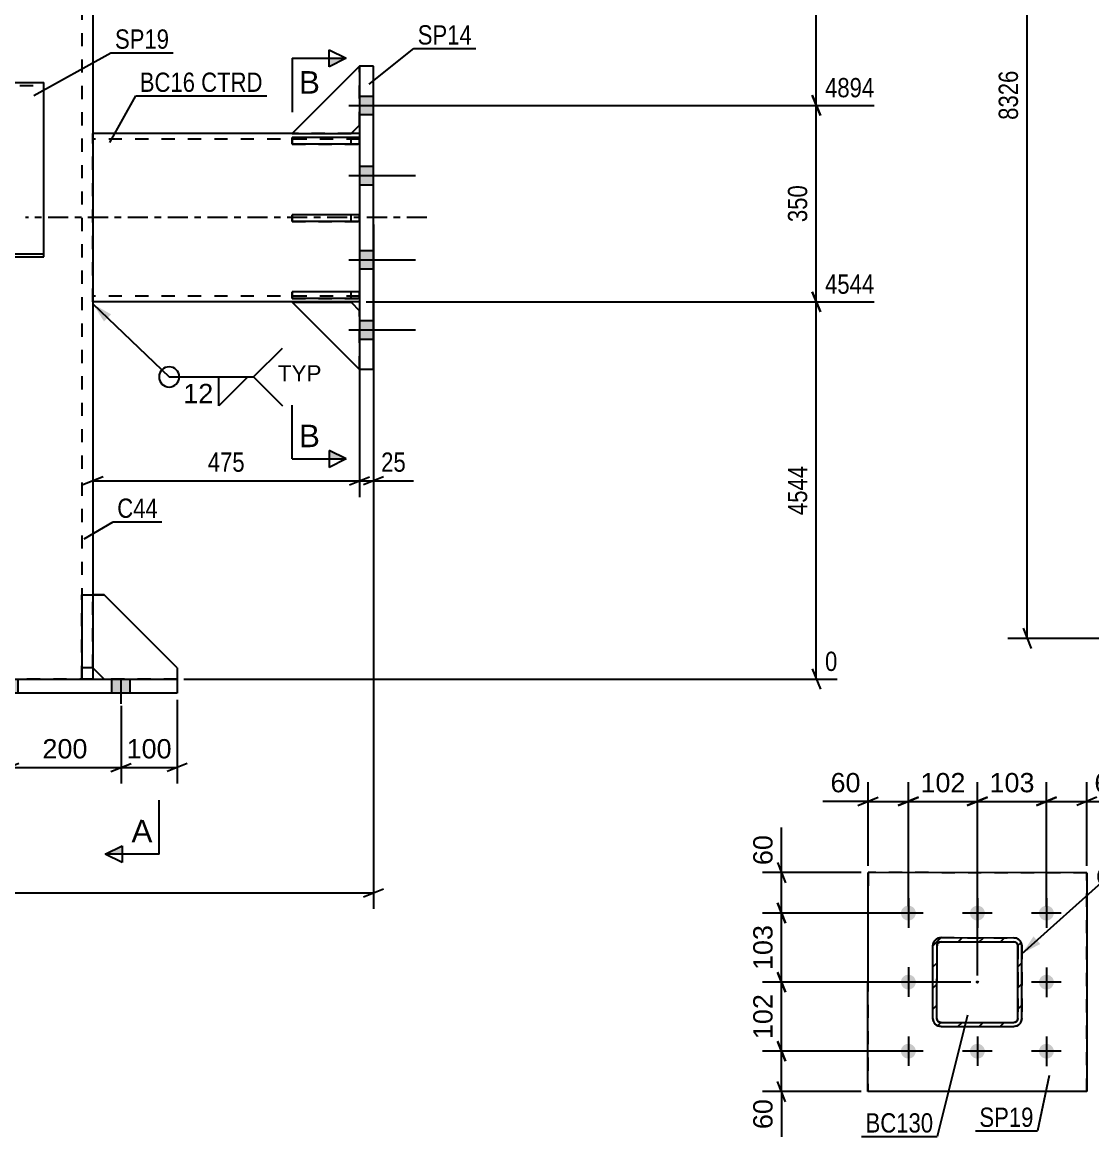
# Model space of a CAD drawing. Header units: millimetres. Extents: x -158 to 436, y -213 to 207.
# Drawn here: x 10.3 to 169.2, y -67.9 to 97.5 of the extents above; entities that cross this region are included whole.
import ezdxf

# ---------------------------------------------------------------- set-up
doc = ezdxf.new("R2010")
doc.units = ezdxf.units.MM
doc.linetypes.add('DXK_LINE_DOT2', pattern=[3.9198, 1.9599, -1.9599])
doc.linetypes.add('DXK_LINE_DOT3', pattern=[5.9187, 2.979, -0.9799, 0.9799, -0.9799])
doc.styles.add('Arial', font='ARIAL.TTF', dxfattribs={"height": 0.2})
doc.styles.add('Arial Narrow', font='ARIALN.TTF', dxfattribs={"height": 0.2})

# ---------------------------------------------------------------- blocks, each defined once
blk = doc.blocks.new('Part-284859241-3001 - 2857')
at = {"color": 2, "linetype": 'Continuous'}
for p, q in [((50.42, 80.99), (20.83, 80.99)), ((60.42, 80.99), (59.17, 80.99)), ((60.42, 55.99), (20.83, 55.99))]:
    blk.add_line(p, q, dxfattribs=at)
at = {"color": 7, "linetype": 'DXK_LINE_DOT2'}
for p, q in [((20.83, 55.99), (20.83, 80.99)), ((60.42, 80.16), (20.83, 80.16)), ((59.17, 80.99), (50.42, 80.99)), ((60.42, 80.99), (60.42, 55.99)), ((60.42, 56.82), (20.83, 56.82))]:
    blk.add_line(p, q, dxfattribs=at)
at = {"color": 7, "linetype": 'DXK_LINE_DOT3'}
blk.add_line((70.42, 68.49), (10.83, 68.49), dxfattribs=at)
blk = doc.blocks.new('Part-284859241-2877 - 2857')
at = {"color": 2, "linetype": 'Continuous'}
for p, q in [((-13.54, 88.56), (-13.54, 62.66)), ((-13.54, 88.56), (13.54, 88.56)), ((13.54, 62.66), (13.54, 88.56)), ((-13.54, 63.11), (13.54, 63.11)), ((-13.54, 62.66), (13.54, 62.66))]:
    blk.add_line(p, q, dxfattribs=at)
at = {"color": 7, "linetype": 'DXK_LINE_DOT2'}
blk.add_line((-13.54, 88.11), (13.54, 88.11), dxfattribs=at)
blk = doc.blocks.new('Part-284859241-7366 - 2857')
at = {"color": 7, "linetype": 'DXK_LINE_DOT2'}
for p, q in [((60.42, 57.47), (50.42, 57.47)), ((50.42, 57.47), (50.42, 56.47)), ((50.42, 56.47), (60.42, 56.47)), ((59.17, 56.47), (59.17, 57.47)), ((60.42, 56.47), (60.42, 57.47))]:
    blk.add_line(p, q, dxfattribs=at)
blk = doc.blocks.new('Part-284859241-7364 - 2857')
at = {"color": 7, "linetype": 'DXK_LINE_DOT2'}
for p, q in [((60.42, 68.93), (50.42, 68.93)), ((50.42, 68.93), (50.42, 67.93)), ((50.42, 67.93), (60.42, 67.93)), ((59.17, 67.93), (59.17, 68.93)), ((60.42, 67.93), (60.42, 68.93))]:
    blk.add_line(p, q, dxfattribs=at)
blk = doc.blocks.new('Part-284859241-2954 - 2857')
at = {"color": 7, "linetype": 'DXK_LINE_DOT2'}
for p, q in [((20.83, 1.67), (20.83, 12.5)), ((20.83, 12.5), (22.5, 12.5)), ((22.5, 12.5), (33.33, 1.67)), ((22.5, 0), (20.83, 1.67)), ((33.33, 1.67), (33.33, 0)), ((33.33, 0), (22.5, 0))]:
    blk.add_line(p, q, dxfattribs=at)
blk = doc.blocks.new('Part-284859241-2971 - 2857')
at = {"color": 2, "linetype": 'Continuous'}
for p, q in [((60.42, 90.99), (60.42, 45.99)), ((62.5, 90.99), (60.42, 90.99)), ((62.5, 45.99), (62.5, 90.99)), ((60.42, 45.99), (62.5, 45.99))]:
    blk.add_line(p, q, dxfattribs=at)
blk = doc.blocks.new('Part-284859241-3009 - 2857')
at = {"color": 2, "linetype": 'Continuous'}
for p, q in [((22.5, 12.5), (20.83, 12.5)), ((33.33, 1.67), (22.5, 12.5)), ((22.5, 0), (20.83, 1.67)), ((33.33, 1.67), (33.33, 0))]:
    blk.add_line(p, q, dxfattribs=at)
at = {"color": 7, "linetype": 'DXK_LINE_DOT2'}
for p, q in [((20.83, 1.67), (20.83, 12.5)), ((33.33, 0), (22.5, 0))]:
    blk.add_line(p, q, dxfattribs=at)
blk = doc.blocks.new('Part-284859241-3010 - 2857')
at = {"color": 7, "linetype": 'DXK_LINE_DOT2'}
for p, q in [((19.17, 0), (19.17, 12.5)), ((19.17, 12.5), (20.83, 12.5)), ((20.83, 12.5), (20.83, 0)), ((20.83, 1.67), (19.17, 1.67)), ((20.83, 0), (19.17, 0))]:
    blk.add_line(p, q, dxfattribs=at)
blk = doc.blocks.new('Bolt-284859241-3023 - 2857')
at = {"linetype": 'Continuous'}
for points in [[(-23.62, 0), (-26.38, 0), (-26.38, -2.08), (-23.62, -2.08)], [(-23.62, 0), (-26.38, 0), (-26.38, -2.08), (-23.62, -2.08)], [(-23.62, 0), (-26.38, 0), (-26.38, -2.08), (-23.62, -2.08)], [(-23.62, 0), (-26.38, 0), (-26.38, -2.08), (-23.62, -2.08)], [(-6.96, 0), (-9.71, 0), (-9.71, -2.08), (-6.96, -2.08)], [(-6.96, 0), (-9.71, 0), (-9.71, -2.08), (-6.96, -2.08)], [(9.71, 0), (6.96, 0), (6.96, -2.08), (9.71, -2.08)], [(9.71, 0), (6.96, 0), (6.96, -2.08), (9.71, -2.08)], [(26.38, 0), (23.62, 0), (23.62, -2.08), (26.38, -2.08)], [(26.38, 0), (23.62, 0), (23.62, -2.08), (26.38, -2.08)], [(26.38, 0), (23.62, 0), (23.62, -2.08), (26.38, -2.08)], [(26.38, 0), (23.62, 0), (23.62, -2.08), (26.38, -2.08)]]:
    blk.add_hatch(color=1, dxfattribs=at).paths.add_polyline_path(points)
at = {"color": 1, "linetype": 'Continuous'}
for p, q in [((-26.38, -2.08), (-26.38, 0)), ((-26.38, -2.08), (-26.38, 0)), ((-26.38, -2.08), (-26.38, 0)), ((-26.38, -2.08), (-26.38, 0)), ((-25, -3.67), (-25, 0)), ((-25, -3.67), (-25, 0)), ((-25, -3.67), (-25, 0)), ((-25, -3.67), (-25, 0)), ((-23.62, -2.08), (-23.62, 0)), ((-23.62, -2.08), (-23.62, 0)), ((-23.62, -2.08), (-23.62, 0)), ((-23.62, -2.08), (-23.62, 0)), ((-9.71, -2.08), (-9.71, 0)), ((-9.71, -2.08), (-9.71, 0)), ((-8.33, -3.67), (-8.33, 0)), ((-8.33, -3.67), (-8.33, 0)), ((-6.96, -2.08), (-6.96, 0)), ((-6.96, -2.08), (-6.96, 0)), ((6.96, -2.08), (6.96, 0)), ((6.96, -2.08), (6.96, 0)), ((8.33, -3.67), (8.33, 0)), ((8.33, -3.67), (8.33, 0)), ((9.71, -2.08), (9.71, 0)), ((9.71, -2.08), (9.71, 0)), ((23.62, -2.08), (23.62, 0)), ((23.62, -2.08), (23.62, 0)), ((23.62, -2.08), (23.62, 0)), ((23.62, -2.08), (23.62, 0)), ((25, -3.67), (25, 0)), ((25, -3.67), (25, 0)), ((25, -3.67), (25, 0)), ((25, -3.67), (25, 0)), ((26.38, -2.08), (26.38, 0)), ((26.38, -2.08), (26.38, 0)), ((26.38, -2.08), (26.38, 0)), ((26.38, -2.08), (26.38, 0))]:
    blk.add_line(p, q, dxfattribs=at)
blk = doc.blocks.new('Bolt-284859241-3027 - 2857')
at = {"linetype": 'Continuous'}
for points in [[(60.42, 86.53), (60.42, 83.78), (62.5, 83.78), (62.5, 86.53)], [(60.42, 86.53), (60.42, 83.78), (62.5, 83.78), (62.5, 86.53)], [(60.42, 86.53), (60.42, 83.78), (62.5, 83.78), (62.5, 86.53)], [(60.42, 76.12), (60.42, 73.37), (62.5, 73.37), (62.5, 76.12)], [(60.42, 76.12), (60.42, 73.37), (62.5, 73.37), (62.5, 76.12)], [(60.42, 63.62), (60.42, 60.87), (62.5, 60.87), (62.5, 63.62)], [(60.42, 63.62), (60.42, 60.87), (62.5, 60.87), (62.5, 63.62)], [(60.42, 53.2), (60.42, 50.45), (62.5, 50.45), (62.5, 53.2)], [(60.42, 53.2), (60.42, 50.45), (62.5, 50.45), (62.5, 53.2)], [(60.42, 53.2), (60.42, 50.45), (62.5, 50.45), (62.5, 53.2)]]:
    blk.add_hatch(color=1, dxfattribs=at).paths.add_polyline_path(points)
at = {"color": 1, "linetype": 'Continuous'}
for p, q in [((60.42, 86.53), (62.5, 86.53)), ((60.42, 86.53), (62.5, 86.53)), ((60.42, 86.53), (62.5, 86.53)), ((58.83, 85.16), (68.75, 85.16)), ((58.83, 85.16), (68.75, 85.16)), ((58.83, 85.16), (68.75, 85.16)), ((60.42, 83.78), (62.5, 83.78)), ((60.42, 83.78), (62.5, 83.78)), ((60.42, 83.78), (62.5, 83.78)), ((60.42, 76.12), (62.5, 76.12)), ((60.42, 76.12), (62.5, 76.12)), ((58.83, 74.74), (68.75, 74.74)), ((58.83, 74.74), (68.75, 74.74)), ((60.42, 73.37), (62.5, 73.37)), ((60.42, 73.37), (62.5, 73.37)), ((60.42, 63.62), (62.5, 63.62)), ((60.42, 63.62), (62.5, 63.62)), ((58.83, 62.24), (68.75, 62.24)), ((58.83, 62.24), (68.75, 62.24)), ((60.42, 60.87), (62.5, 60.87)), ((60.42, 60.87), (62.5, 60.87)), ((60.42, 53.2), (62.5, 53.2)), ((60.42, 53.2), (62.5, 53.2)), ((60.42, 53.2), (62.5, 53.2)), ((58.83, 51.82), (68.75, 51.82)), ((58.83, 51.82), (68.75, 51.82)), ((58.83, 51.82), (68.75, 51.82)), ((60.42, 50.45), (62.5, 50.45)), ((60.42, 50.45), (62.5, 50.45)), ((60.42, 50.45), (62.5, 50.45))]:
    blk.add_line(p, q, dxfattribs=at)
blk = doc.blocks.new('Part-284859241-3034 - 2857')
at = {"linetype": 'Continuous'}
blk.add_hatch(color=2, dxfattribs=at).paths.add_polyline_path([(0, 29.17), (-0.8, 30.57), (0.8, 30.57)])
at = {"color": 7, "linetype": 'DXK_LINE_DOT3'}
for p, q in [((0, 107.76), (0, 165.67)), ((0, 29.27), (0, 107.66)), ((0, -10), (0, 29.17))]:
    blk.add_line(p, q, dxfattribs=at)
at = {"color": 2, "linetype": 'Continuous'}
for p, q in [((-20.83, 107.76), (-20.83, 155.67)), ((-20.83, 155.67), (-20.42, 155.67)), ((-19.02, 155.67), (-17.5, 155.67)), ((-17.5, 155.67), (-13.54, 155.67)), ((19.02, 155.67), (13.54, 155.67)), ((20.83, 155.67), (20.42, 155.67)), ((20.83, 155.67), (20.83, 107.76)), ((-20.83, 29.27), (-20.83, 107.66)), ((20.83, 107.66), (20.83, 29.27)), ((0, 29.17), (-0.8, 30.57)), ((-0.8, 30.57), (0.8, 30.57)), ((0.8, 30.57), (0, 29.17)), ((-20.83, 12.5), (-20.83, 29.17)), ((20.83, 29.17), (20.83, 12.5))]:
    blk.add_line(p, q, dxfattribs=at)
at = {"color": 7, "linetype": 'DXK_LINE_DOT2'}
for p, q in [((-20.83, 155.67), (-19.02, 155.67)), ((-20.42, 155.67), (-19.86, 155.67)), ((-19.17, 155.67), (-19.17, 107.76)), ((13.54, 155.67), (-13.54, 155.67)), ((20.42, 155.67), (17.5, 155.67)), ((19.17, 155.67), (19.17, 107.76)), ((-19.17, 107.66), (-19.17, 29.27)), ((19.17, 107.66), (19.17, 29.27)), ((-19.17, 29.17), (-19.17, 0)), ((19.17, 29.17), (19.17, 0)), ((-20.83, 12.5), (-20.83, 0)), ((20.83, 12.5), (20.83, 0)), ((20.83, 0), (-20.83, 0))]:
    blk.add_line(p, q, dxfattribs=at)
at = {"color": 2, "linetype": 'Continuous'}
blk.add_circle((0, 30.07), 1, dxfattribs=at)
blk = doc.blocks.new('Part-284859241-3039 - 2857')
at = {"color": 2, "linetype": 'Continuous'}
for p, q in [((-33.33, -2.08), (-33.33, 0)), ((-33.33, 0), (33.33, 0)), ((33.33, 0), (33.33, -2.08)), ((33.33, -2.08), (-33.33, -2.08))]:
    blk.add_line(p, q, dxfattribs=at)
blk = doc.blocks.new('Part-284859241-3042 - 2857')
at = {"color": 2, "linetype": 'Continuous'}
for p, q in [((19.17, 12.5), (19.17, 0)), ((19.17, 12.5), (20.83, 12.5)), ((20.83, 12.5), (20.83, 0)), ((20.83, 1.67), (19.17, 1.67)), ((19.17, 0), (20.83, 0))]:
    blk.add_line(p, q, dxfattribs=at)
blk = doc.blocks.new('Part-284859241-7365 - 2857')
at = {"color": 7, "linetype": 'DXK_LINE_DOT2'}
for p, q in [((60.42, 80.39), (50.42, 80.39)), ((50.42, 80.39), (50.42, 79.39)), ((59.17, 79.39), (59.17, 80.39)), ((60.42, 79.39), (60.42, 80.39)), ((50.42, 79.39), (60.42, 79.39))]:
    blk.add_line(p, q, dxfattribs=at)
blk = doc.blocks.new('Part-284859241-7360 - 2857')
at = {"color": 2, "linetype": 'Continuous'}
for p, q in [((50.42, 55.93), (59.17, 55.93)), ((50.42, 55.93), (60.42, 45.93)), ((59.17, 55.93), (60.42, 54.68)), ((60.42, 45.93), (60.42, 45.99))]:
    blk.add_line(p, q, dxfattribs=at)
at = {"color": 7, "linetype": 'DXK_LINE_DOT2'}
blk.add_line((60.42, 45.99), (60.42, 54.68), dxfattribs=at)
blk = doc.blocks.new('Part-284859241-7361 - 2857')
at = {"color": 7, "linetype": 'DXK_LINE_DOT2'}
for p, q in [((50.42, 55.93), (59.17, 55.93)), ((60.42, 45.93), (50.42, 55.93)), ((59.17, 55.93), (60.42, 54.68)), ((60.42, 54.68), (60.42, 45.93))]:
    blk.add_line(p, q, dxfattribs=at)
blk = doc.blocks.new('Part-284859241-7362 - 2857')
at = {"color": 2, "linetype": 'Continuous'}
for p, q in [((60.42, 90.99), (50.42, 80.99)), ((59.17, 80.99), (60.42, 82.24)), ((50.42, 80.99), (59.17, 80.99))]:
    blk.add_line(p, q, dxfattribs=at)
at = {"color": 7, "linetype": 'DXK_LINE_DOT2'}
blk.add_line((60.42, 82.24), (60.42, 90.99), dxfattribs=at)
blk = doc.blocks.new('Part-284859241-7363 - 2857')
at = {"color": 7, "linetype": 'DXK_LINE_DOT2'}
for p, q in [((60.42, 90.99), (50.42, 80.99)), ((60.42, 82.24), (60.42, 90.99)), ((59.17, 80.99), (60.42, 82.24)), ((50.42, 80.99), (59.17, 80.99))]:
    blk.add_line(p, q, dxfattribs=at)
blk = doc.blocks.new('Part-284859241-7367 - 2857')
at = {"color": 2, "linetype": 'Continuous'}
for p, q in [((60.42, 68.93), (50.42, 68.93)), ((50.42, 67.93), (50.42, 68.93)), ((60.42, 67.93), (50.42, 67.93)), ((60.42, 68.93), (60.42, 67.93))]:
    blk.add_line(p, q, dxfattribs=at)
at = {"color": 7, "linetype": 'DXK_LINE_DOT2'}
blk.add_line((59.17, 67.93), (59.17, 68.93), dxfattribs=at)
blk = doc.blocks.new('Part-284859241-7368 - 2857')
at = {"color": 2, "linetype": 'Continuous'}
for p, q in [((60.42, 80.39), (50.42, 80.39)), ((50.42, 79.39), (50.42, 80.39)), ((60.42, 80.39), (60.42, 79.39)), ((60.42, 79.39), (50.42, 79.39))]:
    blk.add_line(p, q, dxfattribs=at)
at = {"color": 7, "linetype": 'DXK_LINE_DOT2'}
blk.add_line((59.17, 79.39), (59.17, 80.39), dxfattribs=at)
blk = doc.blocks.new('Part-284859241-7369 - 2857')
at = {"color": 2, "linetype": 'Continuous'}
for p, q in [((60.42, 57.47), (50.42, 57.47)), ((50.42, 56.47), (50.42, 57.47)), ((60.42, 56.47), (50.42, 56.47)), ((60.42, 57.47), (60.42, 56.47))]:
    blk.add_line(p, q, dxfattribs=at)
at = {"color": 7, "linetype": 'DXK_LINE_DOT2'}
blk.add_line((59.17, 56.47), (59.17, 57.47), dxfattribs=at)
blk = doc.blocks.new('Part-284859241-6976 - 6963')
at = {"linetype": 'Continuous'}
h = blk.add_hatch(dxfattribs=at)
h.set_pattern_fill('', scale=0.7, style=0, pattern_type=0)
h.set_pattern_definition([(45, (146.7766, -38.394), (-1.57154, 1.57154), [])])
h.paths.add_polyline_path([(157.58, -38.4), (146.78, -38.39), (146.32, -38.49), (145.93, -38.75), (145.67, -39.13), (145.58, -39.59), (145.57, -50.39), (145.67, -50.85), (145.93, -51.24), (146.32, -51.5), (146.77, -51.59), (157.57, -51.6), (158.03, -51.5), (158.42, -51.24), (158.68, -50.86), (158.77, -50.4), (158.78, -39.6), (158.69, -39.14), (158.43, -38.75), (158.04, -38.49)])
h.paths.add_polyline_path([(158.13, -39.37), (158.18, -39.6), (158.17, -50.4), (158.13, -50.63), (158, -50.82), (157.8, -50.95), (157.57, -51), (146.77, -50.99), (146.54, -50.95), (146.35, -50.82), (146.22, -50.62), (146.17, -50.39), (146.18, -39.59), (146.22, -39.36), (146.35, -39.17), (146.55, -39.04), (146.78, -38.99), (157.58, -39), (157.81, -39.04), (158, -39.17)])
blk.add_hatch(color=246, dxfattribs=at).paths.add_polyline_path([(152.18, -45.09, -1), (152.18, -44.89, -1)])
at = {"color": 7, "linetype": 'DXK_LINE_DOT2'}
for p, q in [((145.57, -50.39), (145.58, -39.59)), ((145.58, -39.59), (145.67, -39.13)), ((146.17, -50.39), (146.18, -39.59)), ((146.22, -39.36), (146.18, -39.59)), ((146.35, -39.17), (146.22, -39.36)), ((146.32, -38.49), (146.78, -38.39)), ((146.55, -39.04), (146.35, -39.17)), ((146.78, -38.99), (146.55, -39.04)), ((146.78, -38.39), (157.58, -38.4)), ((146.78, -38.99), (157.58, -39)), ((157.58, -38.4), (158.04, -38.49)), ((157.81, -39.04), (157.58, -39)), ((158, -39.17), (157.81, -39.04)), ((158.13, -39.37), (158, -39.17)), ((158.04, -38.49), (158.04, -38.49)), ((158.18, -39.6), (158.13, -39.37)), ((158.18, -39.6), (158.17, -50.4)), ((158.69, -39.14), (158.69, -39.14)), ((158.69, -39.14), (158.78, -39.6)), ((158.78, -39.6), (158.77, -50.4)), ((145.67, -50.85), (145.57, -50.39)), ((146.17, -50.39), (146.22, -50.62)), ((146.22, -50.62), (146.35, -50.82)), ((146.35, -50.82), (146.55, -50.95)), ((146.55, -50.95), (146.77, -50.99)), ((146.77, -50.99), (157.57, -51)), ((157.57, -51), (157.8, -50.95)), ((157.8, -50.95), (158, -50.82)), ((158, -50.82), (158.13, -50.63)), ((158.13, -50.63), (158.17, -50.4)), ((158.77, -50.4), (158.68, -50.86)), ((146.77, -51.59), (146.32, -51.5)), ((146.77, -51.59), (157.57, -51.6)), ((158.03, -51.5), (157.57, -51.6))]:
    blk.add_line(p, q, dxfattribs=at)
at = {"color": 2, "linetype": 'Continuous'}
for p, q in [((145.57, -50.39), (145.58, -39.59)), ((145.67, -39.13), (145.58, -39.59)), ((145.58, -39.59), (145.58, -39.59)), ((146.17, -50.39), (146.18, -39.59)), ((146.18, -39.59), (146.22, -39.36)), ((146.18, -39.59), (146.18, -39.59)), ((146.22, -39.36), (146.35, -39.17)), ((146.78, -38.39), (146.32, -38.49)), ((146.35, -39.17), (146.55, -39.04)), ((146.55, -39.04), (146.78, -38.99)), ((146.78, -38.39), (146.78, -38.39)), ((146.78, -38.39), (157.58, -38.4)), ((146.78, -38.99), (146.78, -38.99)), ((146.78, -38.99), (157.58, -39)), ((157.58, -38.4), (157.58, -38.4)), ((158.04, -38.49), (157.58, -38.4)), ((157.58, -39), (157.58, -39)), ((157.58, -39), (157.81, -39.04)), ((157.81, -39.04), (158, -39.17)), ((158, -39.17), (158.13, -39.37)), ((158.13, -39.37), (158.18, -39.6)), ((158.17, -50.4), (158.18, -39.6)), ((158.18, -39.6), (158.18, -39.6)), ((158.78, -39.6), (158.69, -39.14)), ((158.77, -50.4), (158.78, -39.6)), ((158.78, -39.6), (158.78, -39.6)), ((145.57, -50.39), (145.57, -50.39)), ((145.57, -50.39), (145.67, -50.85)), ((146.17, -50.39), (146.17, -50.39)), ((146.22, -50.62), (146.17, -50.39)), ((146.35, -50.82), (146.22, -50.62)), ((146.54, -50.95), (146.35, -50.82)), ((146.77, -50.99), (146.54, -50.95)), ((146.77, -50.99), (146.77, -50.99)), ((146.77, -50.99), (157.57, -51)), ((157.8, -50.95), (157.57, -51)), ((157.57, -51), (157.57, -51)), ((158, -50.82), (157.8, -50.95)), ((158.13, -50.63), (158, -50.82)), ((158.17, -50.4), (158.13, -50.63)), ((158.17, -50.4), (158.17, -50.4)), ((158.68, -50.86), (158.77, -50.4)), ((158.77, -50.4), (158.77, -50.4)), ((146.32, -51.5), (146.77, -51.59)), ((146.77, -51.59), (146.77, -51.59)), ((146.77, -51.59), (157.57, -51.6)), ((157.57, -51.6), (158.03, -51.5)), ((157.57, -51.6), (157.57, -51.6))]:
    blk.add_line(p, q, dxfattribs=at)
at = {"color": 7, "linetype": 'DXK_LINE_DOT3'}
blk.add_line((152.18, -44.99), (152.18, -44.99), dxfattribs=at)
at = {"color": 246, "linetype": 'DXK_LINE_DOT2'}
blk.add_line((152.18, -44.99), (152.18, -44.99), dxfattribs=at)
at = {"color": 246, "linetype": 'Continuous'}
blk.add_circle((152.18, -44.99), 0.1, dxfattribs=at)
at = {"color": 7, "linetype": 'DXK_LINE_DOT2'}
for centre, start, end in [((146.78, -39.59), 112.4901, 157.4901), ((157.58, -39.6), 22.4901, 67.4901), ((146.77, -50.39), 202.4901, 247.4901), ((157.57, -50.4), 292.4901, 337.4901)]:
    blk.add_arc(centre, 1.2, start, end, dxfattribs=at)
at = {"color": 2, "linetype": 'Continuous'}
for centre, start, end in [((146.78, -39.59), 112.4901, 157.4901), ((157.58, -39.6), 22.4901, 67.4901), ((146.77, -50.39), 202.4901, 247.4901), ((157.57, -50.4), 292.4901, 337.4901)]:
    blk.add_arc(centre, 1.2, start, end, dxfattribs=at)
blk = doc.blocks.new('Part-284859241-6977 - 6963')
at = {"color": 2, "linetype": 'Continuous'}
for p, q in [((135.92, -61.24), (135.93, -28.74)), ((168.43, -28.75), (135.93, -28.74)), ((135.93, -28.74), (135.93, -28.74)), ((168.43, -28.75), (168.42, -61.25)), ((168.43, -28.75), (168.43, -28.75)), ((168.42, -61.25), (135.92, -61.24)), ((135.92, -61.24), (135.92, -61.24)), ((168.42, -61.25), (168.42, -61.25))]:
    blk.add_line(p, q, dxfattribs=at)
at = {"color": 7, "linetype": 'DXK_LINE_DOT2'}
for p, q in [((135.93, -28.74), (135.92, -61.24)), ((168.43, -28.75), (135.93, -28.74)), ((168.42, -61.25), (168.43, -28.75)), ((168.42, -61.25), (135.92, -61.24))]:
    blk.add_line(p, q, dxfattribs=at)
blk = doc.blocks.new('Bolt-284859241-7010 - 6963')
at = {"linetype": 'Continuous'}
for points in [[(142.91, -34.25), (142.99, -34.47), (143.03, -34.69), (143.01, -34.92), (142.95, -35.14), (142.85, -35.35), (142.7, -35.53), (142.52, -35.67), (142.31, -35.77), (142.09, -35.83), (141.86, -35.84), (141.64, -35.8), (141.42, -35.72), (141.23, -35.59), (141.07, -35.43), (140.94, -35.24), (140.86, -35.02), (140.83, -34.79), (140.84, -34.56), (140.9, -34.34), (141.01, -34.14), (141.16, -33.96), (141.34, -33.82), (141.54, -33.71), (141.76, -33.66), (141.99, -33.64), (142.22, -33.68), (142.43, -33.77), (142.63, -33.89), (142.79, -34.06)], [(153.16, -34.25), (153.24, -34.47), (153.28, -34.69), (153.26, -34.92), (153.2, -35.15), (153.1, -35.35), (152.95, -35.53), (152.77, -35.67), (152.56, -35.77), (152.34, -35.83), (152.11, -35.84), (151.89, -35.81), (151.67, -35.72), (151.48, -35.59), (151.32, -35.43), (151.19, -35.24), (151.11, -35.02), (151.08, -34.79), (151.09, -34.57), (151.15, -34.34), (151.26, -34.14), (151.41, -33.96), (151.59, -33.82), (151.79, -33.72), (152.01, -33.66), (152.24, -33.65), (152.47, -33.68), (152.68, -33.77), (152.88, -33.89), (153.04, -34.06)], [(163.41, -34.25), (163.49, -34.47), (163.53, -34.7), (163.51, -34.93), (163.45, -35.15), (163.35, -35.35), (163.2, -35.53), (163.02, -35.67), (162.81, -35.78), (162.59, -35.83), (162.36, -35.84), (162.14, -35.81), (161.92, -35.72), (161.73, -35.6), (161.57, -35.43), (161.44, -35.24), (161.36, -35.02), (161.33, -34.8), (161.34, -34.57), (161.4, -34.35), (161.51, -34.14), (161.66, -33.96), (161.84, -33.82), (162.04, -33.72), (162.26, -33.66), (162.49, -33.65), (162.72, -33.69), (162.93, -33.77), (163.13, -33.9), (163.29, -34.06)], [(142.91, -44.5), (142.99, -44.72), (143.02, -44.94), (143.01, -45.17), (142.95, -45.39), (142.84, -45.6), (142.7, -45.78), (142.52, -45.92), (142.31, -46.02), (142.09, -46.08), (141.86, -46.09), (141.63, -46.05), (141.42, -45.97), (141.23, -45.84), (141.07, -45.68), (140.94, -45.49), (140.86, -45.27), (140.83, -45.04), (140.84, -44.81), (140.9, -44.59), (141.01, -44.39), (141.15, -44.21), (141.33, -44.07), (141.54, -43.96), (141.76, -43.91), (141.99, -43.89), (142.22, -43.93), (142.43, -44.02), (142.62, -44.14), (142.79, -44.31)], [(163.41, -44.5), (163.49, -44.72), (163.52, -44.95), (163.51, -45.18), (163.45, -45.4), (163.34, -45.6), (163.2, -45.78), (163.02, -45.92), (162.81, -46.03), (162.59, -46.08), (162.36, -46.09), (162.13, -46.06), (161.92, -45.97), (161.73, -45.85), (161.57, -45.68), (161.44, -45.49), (161.36, -45.27), (161.33, -45.05), (161.34, -44.82), (161.4, -44.6), (161.51, -44.39), (161.65, -44.21), (161.83, -44.07), (162.04, -43.97), (162.26, -43.91), (162.49, -43.9), (162.72, -43.94), (162.93, -44.02), (163.12, -44.15), (163.29, -44.31)], [(142.91, -54.75), (142.99, -54.97), (143.02, -55.19), (143.01, -55.42), (142.95, -55.64), (142.84, -55.85), (142.7, -56.03), (142.52, -56.17), (142.31, -56.27), (142.09, -56.33), (141.86, -56.34), (141.63, -56.3), (141.42, -56.22), (141.23, -56.09), (141.06, -55.93), (140.94, -55.74), (140.86, -55.52), (140.83, -55.29), (140.84, -55.06), (140.9, -54.84), (141.01, -54.64), (141.15, -54.46), (141.33, -54.32), (141.54, -54.21), (141.76, -54.16), (141.99, -54.14), (142.22, -54.18), (142.43, -54.27), (142.62, -54.39), (142.78, -54.56)], [(153.16, -54.75), (153.24, -54.97), (153.27, -55.19), (153.26, -55.42), (153.2, -55.65), (153.09, -55.85), (152.95, -56.03), (152.77, -56.17), (152.56, -56.27), (152.34, -56.33), (152.11, -56.34), (151.88, -56.31), (151.67, -56.22), (151.48, -56.09), (151.31, -55.93), (151.19, -55.74), (151.11, -55.52), (151.08, -55.29), (151.09, -55.07), (151.15, -54.84), (151.26, -54.64), (151.4, -54.46), (151.58, -54.32), (151.79, -54.22), (152.01, -54.16), (152.24, -54.15), (152.47, -54.18), (152.68, -54.27), (152.87, -54.39), (153.03, -54.56)], [(163.41, -54.75), (163.49, -54.97), (163.52, -55.2), (163.51, -55.43), (163.45, -55.65), (163.34, -55.85), (163.2, -56.03), (163.02, -56.17), (162.81, -56.28), (162.59, -56.33), (162.36, -56.34), (162.13, -56.31), (161.92, -56.22), (161.73, -56.1), (161.56, -55.93), (161.44, -55.74), (161.36, -55.52), (161.33, -55.3), (161.34, -55.07), (161.4, -54.85), (161.51, -54.64), (161.65, -54.46), (161.83, -54.32), (162.04, -54.22), (162.26, -54.16), (162.49, -54.15), (162.72, -54.19), (162.93, -54.27), (163.12, -54.4), (163.28, -54.56)]]:
    blk.add_hatch(color=1, dxfattribs=at).paths.add_polyline_path(points)
at = {"color": 1, "linetype": 'Continuous'}
for p, q in [((141.93, -32.54), (141.93, -36.94)), ((152.18, -32.54), (152.18, -36.94)), ((162.43, -32.55), (162.43, -36.95)), ((144.13, -34.74), (139.73, -34.74)), ((154.38, -34.75), (149.98, -34.74)), ((164.63, -34.75), (160.23, -34.75)), ((141.93, -42.79), (141.93, -47.19)), ((162.43, -42.8), (162.43, -47.2)), ((144.13, -44.99), (139.73, -44.99)), ((164.63, -45), (160.23, -45)), ((141.92, -53.04), (141.92, -57.44)), ((152.17, -53.04), (152.17, -57.44)), ((162.42, -53.05), (162.42, -57.45)), ((144.12, -55.24), (139.72, -55.24)), ((154.37, -55.25), (149.97, -55.24)), ((164.62, -55.25), (160.22, -55.25))]:
    blk.add_line(p, q, dxfattribs=at)
blk = doc.blocks.new('StraightDimension-284859241-3139 - 2857')
at = {"color": 7, "linetype": 'Continuous'}
for p, q in [((8.33, -3.97), (8.33, -15.53)), ((25, -3.97), (25, -15.53)), ((9.83, -12.53), (6.83, -13.73)), ((8.33, -13.13), (25, -13.13)), ((23.5, -13.73), (26.5, -12.53))]:
    blk.add_line(p, q, dxfattribs=at)
at = {"color": 0}
blk.add_wipeout([(20.6, -12.38), (20.6, -8.18), (12.73, -8.18), (12.73, -12.38)], dxfattribs=at)
at = {"color": 3, "style": 'Arial'}
blk.add_text('200', height=2.865, dxfattribs=at).set_placement((13.33, -11.78))
blk = doc.blocks.new('StraightDimension-284859241-3129 - 2857')
at = {"color": 7, "linetype": 'Continuous'}
for p, q in [((33.33, -3.08), (33.33, -15.53)), ((25, -3.97), (25, -15.53)), ((23.5, -13.73), (26.5, -12.53)), ((25, -13.13), (33.33, -13.13)), ((34.83, -12.53), (31.83, -13.73))]:
    blk.add_line(p, q, dxfattribs=at)
at = {"color": 0}
blk.add_wipeout([(33.1, -12.38), (33.1, -8.18), (25.23, -8.18), (25.23, -12.38)], dxfattribs=at)
at = {"color": 3, "style": 'Arial'}
blk.add_text('100', height=2.865, dxfattribs=at).set_placement((25.83, -11.78))
blk = doc.blocks.new('StraightDimension-284859241-5907 - 2857')
at = {"color": 7, "linetype": 'Continuous'}
for p, q in [((128.85, 54.49), (127.65, 57.49)), ((61.42, 55.99), (136.86, 55.99)), ((128.25, 0), (128.25, 55.99)), ((127.65, 1.5), (128.85, -1.5)), ((34.33, 0), (131.37, 0))]:
    blk.add_line(p, q, dxfattribs=at)
at = {"color": 0, "linetype": 'Continuous'}
for points in [[(137.46, 56.59), (137.46, 60.79), (128.95, 60.79), (128.95, 56.59)], [(131.97, 0.6), (131.97, 4.8), (128.95, 4.8), (128.95, 0.6)]]:
    blk.add_wipeout(points, dxfattribs=at)
at = {"color": 0}
blk.add_wipeout([(127.5, 32.25), (123.3, 32.25), (123.3, 23.74), (127.5, 23.74)], dxfattribs=at)
at = {"color": 3, "linetype": 'Continuous', "style": 'Arial Narrow'}
for s, height, p in [('4544', 2.863, (129.55, 57.19)), ('0', 2.86, (129.55, 1.2))]:
    blk.add_text(s, height=height, dxfattribs=at).set_placement(p)
at = {"color": 3, "style": 'Arial Narrow'}
blk.add_text('4544', height=2.863, rotation=90.0002, dxfattribs=at).set_placement((126.9, 24.34))
blk = doc.blocks.new('StraightDimension-284859241-3185 - 2857')
at = {"color": 7, "linetype": 'Continuous'}
for p, q in [((-62.5, 44.99), (-62.5, -34.13)), ((62.5, 44.99), (62.5, -34.13)), ((-61, -31.13), (-64, -32.33)), ((61, -32.33), (64, -31.13)), ((-62.5, -31.73), (62.5, -31.73))]:
    blk.add_line(p, q, dxfattribs=at)
at = {"color": 0}
blk.add_wipeout([(5.05, -30.98), (5.05, -26.78), (-5.05, -26.78), (-5.05, -30.98)], dxfattribs=at)
at = {"color": 3, "style": 'Arial'}
blk.add_text('1500', height=2.865, dxfattribs=at).set_placement((-4.45, -30.38))
blk = doc.blocks.new('StraightDimension-284859241-5905 - 2857')
at = {"color": 7, "linetype": 'Continuous'}
for p, q in [((128.85, 122.92), (127.65, 125.92)), ((111.42, 124.42), (136.86, 124.42)), ((128.25, 85.16), (128.25, 124.42)), ((127.65, 86.66), (128.85, 83.66)), ((67.67, 85.16), (136.86, 85.16))]:
    blk.add_line(p, q, dxfattribs=at)
at = {"color": 0, "linetype": 'Continuous'}
blk.add_wipeout([(137.46, 125.02), (137.46, 129.22), (128.95, 129.22), (128.95, 125.02)], dxfattribs=at)
at = {"color": 0}
blk.add_wipeout([(127.5, 109.05), (123.3, 109.05), (123.3, 100.53), (127.5, 100.53)], dxfattribs=at)
at = {"color": 3, "linetype": 'Continuous', "style": 'Arial Narrow'}
blk.add_text('7734', height=2.863, dxfattribs=at).set_placement((129.55, 125.62))
at = {"color": 3, "style": 'Arial Narrow'}
blk.add_text('2840', height=2.863, rotation=90.0002, dxfattribs=at).set_placement((126.9, 101.13))
blk = doc.blocks.new('StraightDimension-284859241-5906 - 2857')
at = {"color": 7, "linetype": 'Continuous'}
for p, q in [((128.85, 83.66), (127.65, 86.66)), ((67.67, 85.16), (136.86, 85.16)), ((128.25, 55.99), (128.25, 85.16)), ((127.65, 57.49), (128.85, 54.49)), ((61.42, 55.99), (136.86, 55.99))]:
    blk.add_line(p, q, dxfattribs=at)
at = {"color": 0, "linetype": 'Continuous'}
blk.add_wipeout([(137.46, 85.76), (137.46, 89.96), (128.95, 89.96), (128.95, 85.76)], dxfattribs=at)
at = {"color": 0}
blk.add_wipeout([(127.5, 73.92), (123.3, 73.92), (123.3, 67.23), (127.5, 67.23)], dxfattribs=at)
at = {"color": 3, "linetype": 'Continuous', "style": 'Arial Narrow'}
blk.add_text('4894', height=2.863, dxfattribs=at).set_placement((129.55, 86.36))
at = {"color": 3, "style": 'Arial Narrow'}
blk.add_text('350', height=2.863, rotation=90.0002, dxfattribs=at).set_placement((126.9, 67.83))
blk = doc.blocks.new('StraightDimension-284859241-9238 - 2857')
at = {"color": 7, "linetype": 'Continuous'}
for p, q in [((60.42, 67.49), (60.42, 27.02)), ((62.5, 67.49), (62.5, 27.02)), ((58.92, 28.82), (61.92, 30.02)), ((64, 30.02), (61, 28.82)), ((60.42, 29.42), (62.5, 29.42))]:
    blk.add_line(p, q, dxfattribs=at)
at = {"color": 0}
blk.add_wipeout([(67.88, 30.17), (67.88, 34.37), (63.03, 34.37), (63.03, 30.17)], dxfattribs=at)
at = {"color": 7, "linetype": 'Continuous'}
blk.add_line((62.5, 29.42), (68.41, 29.42), dxfattribs=at)
blk.add_line((62.5, 29.42), (68.41, 29.42), dxfattribs=at)
at = {"color": 3, "style": 'Arial Narrow'}
blk.add_text('25', height=2.863, dxfattribs=at).set_placement((63.63, 30.77))
blk = doc.blocks.new('StraightDimension-284859241-9239 - 2857')
at = {"color": 7, "linetype": 'Continuous'}
for p, q in [((60.42, 67.49), (60.42, 27.02)), ((20.83, 54.99), (20.83, 27.02)), ((22.33, 30.02), (19.33, 28.82)), ((58.92, 28.82), (61.92, 30.02)), ((20.83, 29.42), (60.42, 29.42))]:
    blk.add_line(p, q, dxfattribs=at)
at = {"color": 0}
blk.add_wipeout([(43.97, 30.17), (43.97, 34.37), (37.28, 34.37), (37.28, 30.17)], dxfattribs=at)
at = {"color": 3, "style": 'Arial Narrow'}
blk.add_text('475', height=2.863, dxfattribs=at).set_placement((37.88, 30.77))
blk = doc.blocks.new('StraightDimension-284859241-2654 - 2450')
at = {"color": 7, "linetype": 'Continuous'}
for p, q in [((160.15, 165.79), (158.95, 168.79)), ((207.77, 167.29), (156.7, 167.29)), ((159.55, 6.04), (159.55, 167.29)), ((158.95, 7.54), (160.15, 4.54)), ((221.34, 6.04), (156.7, 6.04))]:
    blk.add_line(p, q, dxfattribs=at)
at = {"color": 0}
blk.add_wipeout([(158.8, 90.92), (154.6, 90.92), (154.6, 82.41), (158.8, 82.41)], dxfattribs=at)
at = {"color": 3, "style": 'Arial Narrow'}
blk.add_text('8326', height=2.863, rotation=90.0002, dxfattribs=at).set_placement((158.2, 83.01))
blk = doc.blocks.new('StraightDimension-284859241-7121 - 6963')
at = {"color": 7, "linetype": 'Continuous'}
for p, q in [((122.5, -27.24), (123.7, -30.24)), ((134.93, -28.74), (120.25, -28.74)), ((123.1, -34.74), (123.1, -28.74)), ((123.7, -36.24), (122.5, -33.24)), ((140.93, -34.74), (120.25, -34.74))]:
    blk.add_line(p, q, dxfattribs=at)
at = {"color": 0}
blk.add_wipeout([(122.35, -22.57), (118.15, -22.57), (118.15, -28.22), (122.35, -28.22)], dxfattribs=at)
at = {"color": 7, "linetype": 'Continuous'}
blk.add_line((123.1, -28.74), (123.1, -22.04), dxfattribs=at)
blk.add_line((123.1, -28.74), (123.1, -22.04), dxfattribs=at)
at = {"color": 3, "style": 'Arial'}
blk.add_text('60', height=2.865, rotation=90.0002, dxfattribs=at).set_placement((121.75, -27.62))
blk = doc.blocks.new('StraightDimension-284859241-7122 - 6963')
at = {"color": 7, "linetype": 'Continuous'}
for p, q in [((122.5, -33.24), (123.7, -36.24)), ((140.93, -34.74), (120.25, -34.74)), ((123.1, -44.99), (123.1, -34.74)), ((123.7, -46.49), (122.5, -43.49)), ((151.18, -44.99), (120.25, -44.99))]:
    blk.add_line(p, q, dxfattribs=at)
at = {"color": 0}
blk.add_wipeout([(122.35, -35.93), (118.15, -35.93), (118.15, -43.8), (122.35, -43.8)], dxfattribs=at)
at = {"color": 3, "style": 'Arial'}
blk.add_text('103', height=2.865, rotation=90.0002, dxfattribs=at).set_placement((121.75, -43.2))
blk = doc.blocks.new('StraightDimension-284859241-7123 - 6963')
at = {"color": 7, "linetype": 'Continuous'}
for p, q in [((122.5, -43.49), (123.7, -46.49)), ((151.18, -44.99), (120.25, -44.99)), ((123.1, -55.24), (123.1, -44.99)), ((123.7, -56.74), (122.5, -53.74)), ((140.92, -55.24), (120.25, -55.24))]:
    blk.add_line(p, q, dxfattribs=at)
at = {"color": 0}
blk.add_wipeout([(122.35, -46.18), (118.15, -46.18), (118.15, -54.05), (122.35, -54.05)], dxfattribs=at)
at = {"color": 3, "style": 'Arial'}
blk.add_text('102', height=2.865, rotation=90.0002, dxfattribs=at).set_placement((121.75, -53.45))
blk = doc.blocks.new('StraightDimension-284859241-7124 - 6963')
at = {"color": 7, "linetype": 'Continuous'}
for p, q in [((122.5, -53.74), (123.7, -56.74)), ((140.92, -55.24), (120.25, -55.24)), ((123.1, -61.24), (123.1, -55.24)), ((123.7, -62.74), (122.5, -59.74)), ((134.92, -61.24), (120.25, -61.24))]:
    blk.add_line(p, q, dxfattribs=at)
at = {"color": 0}
blk.add_wipeout([(122.35, -61.77), (118.15, -61.77), (118.15, -67.41), (122.35, -67.41)], dxfattribs=at)
at = {"color": 7, "linetype": 'Continuous'}
blk.add_line((123.1, -61.24), (123.1, -67.94), dxfattribs=at)
blk.add_line((123.1, -61.24), (123.1, -67.94), dxfattribs=at)
at = {"color": 3, "style": 'Arial'}
blk.add_text('60', height=2.865, rotation=90.0002, dxfattribs=at).set_placement((121.75, -66.81))
blk = doc.blocks.new('StraightDimension-284859241-7186 - 6963')
at = {"color": 7, "linetype": 'Continuous'}
for p, q in [((162.43, -33.75), (162.43, -15.31)), ((168.43, -27.75), (168.43, -15.31)), ((160.93, -18.76), (163.93, -17.56)), ((162.43, -18.16), (168.43, -18.16)), ((169.93, -17.56), (166.93, -18.76))]:
    blk.add_line(p, q, dxfattribs=at)
at = {"color": 0}
blk.add_wipeout([(174.6, -17.41), (174.6, -13.21), (168.95, -13.21), (168.95, -17.41)], dxfattribs=at)
at = {"color": 7, "linetype": 'Continuous'}
blk.add_line((168.43, -18.16), (175.13, -18.16), dxfattribs=at)
blk.add_line((168.43, -18.16), (175.13, -18.16), dxfattribs=at)
at = {"color": 3, "style": 'Arial'}
blk.add_text('60', height=2.865, dxfattribs=at).set_placement((169.55, -16.81))
blk = doc.blocks.new('StraightDimension-284859241-7187 - 6963')
at = {"color": 7, "linetype": 'Continuous'}
for p, q in [((152.18, -43.99), (152.18, -15.31)), ((162.43, -33.75), (162.43, -15.31)), ((150.68, -18.76), (153.68, -17.56)), ((152.18, -18.16), (162.43, -18.16)), ((163.93, -17.56), (160.93, -18.76))]:
    blk.add_line(p, q, dxfattribs=at)
at = {"color": 0}
blk.add_wipeout([(161.24, -17.41), (161.24, -13.21), (153.37, -13.21), (153.37, -17.41)], dxfattribs=at)
at = {"color": 3, "style": 'Arial'}
blk.add_text('103', height=2.865, dxfattribs=at).set_placement((153.97, -16.81))
blk = doc.blocks.new('StraightDimension-284859241-7188 - 6963')
at = {"color": 7, "linetype": 'Continuous'}
for p, q in [((141.93, -33.74), (141.93, -15.31)), ((152.18, -43.99), (152.18, -15.31)), ((140.43, -18.76), (143.43, -17.56)), ((141.93, -18.16), (152.18, -18.16)), ((153.68, -17.56), (150.68, -18.76))]:
    blk.add_line(p, q, dxfattribs=at)
at = {"color": 0}
blk.add_wipeout([(150.99, -17.41), (150.99, -13.21), (143.12, -13.21), (143.12, -17.41)], dxfattribs=at)
at = {"color": 3, "style": 'Arial'}
blk.add_text('102', height=2.865, dxfattribs=at).set_placement((143.72, -16.81))
blk = doc.blocks.new('StraightDimension-284859241-7189 - 6963')
at = {"color": 7, "linetype": 'Continuous'}
for p, q in [((135.93, -27.74), (135.93, -15.31)), ((141.93, -33.74), (141.93, -15.31)), ((134.43, -18.76), (137.43, -17.56)), ((135.93, -18.16), (141.93, -18.16)), ((143.43, -17.56), (140.43, -18.76))]:
    blk.add_line(p, q, dxfattribs=at)
at = {"color": 0}
blk.add_wipeout([(135.4, -17.41), (135.4, -13.21), (129.76, -13.21), (129.76, -17.41)], dxfattribs=at)
at = {"color": 7, "linetype": 'Continuous'}
blk.add_line((135.93, -18.16), (129.23, -18.16), dxfattribs=at)
blk.add_line((135.93, -18.16), (129.23, -18.16), dxfattribs=at)
at = {"color": 3, "style": 'Arial'}
blk.add_text('60', height=2.865, dxfattribs=at).set_placement((130.36, -16.81))
blk = doc.blocks.new('Mark-284859241-2873 - 2857')
at = {"color": 0}
blk.add_wipeout([(32.14, 93.57), (32.14, 96.57), (24.1, 96.57), (24.1, 93.57)], dxfattribs=at)
blk.add_wipeout([(32.14, 93.57), (32.14, 96.57), (24.1, 96.57), (24.1, 93.57)], dxfattribs=at)
at = {"color": 30, "linetype": 'Continuous'}
for p, q in [((12.04, 86.61), (23.5, 92.97)), ((23.5, 92.97), (32.74, 92.97))]:
    blk.add_line(p, q, dxfattribs=at)
at = {"color": 3, "style": 'Arial Narrow'}
blk.add_text('SP19', height=2.863, dxfattribs=at).set_placement((24.1, 93.57))
blk = doc.blocks.new('Mark-284859241-2997 - 2857')
at = {"color": 0}
for points in [[(36, 87.16), (36, 90.16), (27.78, 90.16), (27.78, 87.16)], [(46.03, 87.16), (46.03, 90.16), (36.9, 90.16), (36.9, 87.16)]]:
    blk.add_wipeout(points, dxfattribs=at)
for points in [[(36, 87.16), (36, 90.16), (27.78, 90.16), (27.78, 87.16)], [(46.03, 87.16), (46.03, 90.16), (36.9, 90.16), (36.9, 87.16)]]:
    blk.add_wipeout(points, dxfattribs=at)
at = {"color": 30, "linetype": 'Continuous'}
for p, q in [((23.33, 79.63), (27.18, 86.56)), ((27.18, 86.56), (46.63, 86.56))]:
    blk.add_line(p, q, dxfattribs=at)
at = {"color": 3, "style": 'Arial Narrow'}
for s, p in [('BC16', (27.78, 87.16)), ('CTRD', (36.9, 87.16))]:
    blk.add_text(s, height=2.863, dxfattribs=at).set_placement(p)
blk = doc.blocks.new('Mark-284859241-2967 - 2857')
at = {"color": 0}
blk.add_wipeout([(77.1, 94.19), (77.1, 97.19), (69.06, 97.19), (69.06, 94.19)], dxfattribs=at)
blk.add_wipeout([(77.1, 94.19), (77.1, 97.19), (69.06, 97.19), (69.06, 94.19)], dxfattribs=at)
at = {"color": 30, "linetype": 'Continuous'}
for p, q in [((61.86, 88.32), (68.46, 93.59)), ((68.46, 93.59), (77.7, 93.59))]:
    blk.add_line(p, q, dxfattribs=at)
at = {"color": 3, "style": 'Arial Narrow'}
blk.add_text('SP14', height=2.863, dxfattribs=at).set_placement((69.06, 94.19))
blk = doc.blocks.new('Mark-284859241-3030 - 2857')
at = {"color": 0}
blk.add_wipeout([(30.47, 23.93), (30.47, 26.93), (24.44, 26.93), (24.44, 23.93)], dxfattribs=at)
blk.add_wipeout([(30.47, 23.93), (30.47, 26.93), (24.44, 26.93), (24.44, 23.93)], dxfattribs=at)
at = {"color": 30, "linetype": 'Continuous'}
for p, q in [((19.51, 20.83), (23.84, 23.33)), ((23.84, 23.33), (31.07, 23.33))]:
    blk.add_line(p, q, dxfattribs=at)
at = {"color": 3, "style": 'Arial Narrow'}
blk.add_text('C44', height=2.863, dxfattribs=at).set_placement((24.44, 23.93))
blk = doc.blocks.new('SectionMark-284859241-3336 - 2857')
at = {"linetype": 'Continuous'}
for points in [[(55.92, 90.9), (55.92, 92.15), (58.42, 92.15)], [(55.92, 32.67), (55.92, 33.92), (58.42, 32.67)]]:
    blk.add_hatch(color=6, dxfattribs=at).paths.add_polyline_path(points)
at = {"color": 6, "linetype": 'Continuous'}
for p, q in [((55.92, 90.9), (55.92, 93.4)), ((55.92, 93.4), (58.42, 92.15)), ((50.42, 92.15), (50.42, 84.15)), ((50.42, 92.15), (58.42, 92.15)), ((58.42, 92.15), (55.92, 90.9)), ((50.42, 32.67), (50.42, 40.67)), ((58.42, 32.67), (55.92, 33.92)), ((55.92, 33.92), (55.92, 31.42)), ((50.42, 32.67), (58.42, 32.67)), ((58.42, 32.67), (55.92, 31.42))]:
    blk.add_line(p, q, dxfattribs=at)
at = {"color": 0, "linetype": 'Continuous'}
for points in [[(54.53, 86.9), (54.53, 90.4), (51.42, 90.4), (51.42, 86.9)], [(54.53, 34.42), (54.53, 37.92), (51.42, 37.92), (51.42, 34.42)]]:
    blk.add_wipeout(points, dxfattribs=at)
at = {"color": 3, "linetype": 'Continuous', "style": 'Arial'}
for p in [(51.42, 86.9), (51.42, 34.42)]:
    blk.add_text('B', height=3.34, dxfattribs=at).set_placement(p)
blk = doc.blocks.new('SectionMark-284859241-3338 - 2857')
at = {"linetype": 'Continuous'}
for points in [[(25.3, 183.14), (25.3, 181.89), (22.8, 183.14)], [(25.16, -24.74), (25.16, -25.99), (22.66, -25.99)]]:
    blk.add_hatch(color=6, dxfattribs=at).paths.add_polyline_path(points)
at = {"color": 6, "linetype": 'Continuous'}
for p, q in [((22.8, 183.14), (25.3, 184.39)), ((25.3, 181.89), (25.3, 184.39)), ((30.8, 183.14), (22.8, 183.14)), ((22.8, 183.14), (25.3, 181.89)), ((30.8, 183.14), (30.79, 175.14)), ((30.66, -25.99), (30.66, -17.99)), ((22.66, -25.99), (25.16, -24.74)), ((25.16, -24.74), (25.16, -27.24)), ((30.66, -25.99), (22.66, -25.99)), ((25.16, -27.24), (22.66, -25.99))]:
    blk.add_line(p, q, dxfattribs=at)
at = {"color": 0, "linetype": 'Continuous'}
for points in [[(29.8, 177.89), (29.8, 181.39), (26.69, 181.39), (26.68, 177.89)], [(29.66, -24.24), (29.66, -20.74), (26.55, -20.74), (26.55, -24.24)]]:
    blk.add_wipeout(points, dxfattribs=at)
at = {"color": 3, "linetype": 'Continuous', "style": 'Arial'}
for p in [(26.68, 177.89), (26.55, -24.24)]:
    blk.add_text('A', height=3.34, rotation=-0.0115, dxfattribs=at).set_placement(p)
blk = doc.blocks.new('WeldMark-284859241-3361 - 2857')
at = {"linetype": 'Continuous'}
blk.add_hatch(color=30, dxfattribs=at).paths.add_polyline_path([(22.48, 53.06), (20.83, 55.68), (23.52, 54.14)])
at = {"color": 30, "linetype": 'Continuous'}
blk.add_line((20.83, 55.68), (32.14, 44.85), dxfattribs=at)
at = {"color": 3, "linetype": 'Continuous'}
for q in [(48.97, 49.13), (48.97, 40.56)]:
    blk.add_line((44.68, 44.85), q, dxfattribs=at)
blk.add_arc((32.14, 44.85), 1.5, 90, 270, dxfattribs=at)
at = {"color": 0}
blk.add_wipeout([(38.88, 40.75), (38.88, 44.15), (34.04, 44.15), (34.04, 40.75)], dxfattribs=at)
at = {"color": 30, "linetype": 'Continuous'}
blk.add_line((32.14, 44.85), (44.68, 44.85), dxfattribs=at)
at = {"color": 3, "linetype": 'Continuous'}
for p, q in [((39.54, 44.85), (43.83, 44.85)), ((43.83, 44.85), (39.54, 40.56)), ((39.54, 40.56), (39.54, 44.85))]:
    blk.add_line(p, q, dxfattribs=at)
blk.add_arc((32.14, 44.85), 1.5, 270, 90, dxfattribs=at)
at = {"color": 3, "style": 'Arial'}
blk.add_text('12', height=2.865, dxfattribs=at).set_placement((34.24, 40.95))
at = {"color": 0, "linetype": 'Continuous'}
blk.add_wipeout([(54.76, 44.2), (54.76, 46.7), (48.28, 46.7), (48.28, 44.2)], dxfattribs=at)
blk.add_wipeout([(54.76, 44.2), (54.76, 46.7), (48.28, 46.7), (48.28, 44.2)], dxfattribs=at)
at = {"color": 3, "linetype": 'Continuous', "style": 'Arial'}
blk.add_text('TYP', height=2.388, dxfattribs=at).set_placement((48.28, 44.2))
blk = doc.blocks.new('Mark-284859241-7243 - 6963')
at = {"color": 0}
blk.add_wipeout([(145.62, -67.32), (145.62, -64.32), (135.57, -64.32), (135.57, -67.32)], dxfattribs=at)
blk.add_wipeout([(145.62, -67.32), (145.62, -64.32), (135.57, -64.32), (135.57, -67.32)], dxfattribs=at)
at = {"color": 30, "linetype": 'Continuous'}
for p in [(150.71, -49.91), (134.97, -67.92)]:
    blk.add_line(p, (146.22, -67.92), dxfattribs=at)
at = {"color": 3, "style": 'Arial Narrow'}
blk.add_text('BC130', height=2.863, dxfattribs=at).set_placement((135.57, -67.32))
blk = doc.blocks.new('Mark-284859241-7246 - 6963')
at = {"color": 0}
blk.add_wipeout([(160.51, -66.48), (160.51, -63.48), (152.47, -63.48), (152.47, -66.48)], dxfattribs=at)
blk.add_wipeout([(160.51, -66.48), (160.51, -63.48), (152.47, -63.48), (152.47, -66.48)], dxfattribs=at)
at = {"color": 30, "linetype": 'Continuous'}
for p in [(162.82, -58.85), (151.87, -67.08)]:
    blk.add_line(p, (161.11, -67.08), dxfattribs=at)
at = {"color": 3, "style": 'Arial Narrow'}
blk.add_text('SP19', height=2.863, dxfattribs=at).set_placement((152.47, -66.48))
blk = doc.blocks.new('WeldMark-284859241-7222 - 6963')
at = {"linetype": 'Continuous'}
blk.add_hatch(color=30, dxfattribs=at).paths.add_polyline_path([(161.51, -39.33), (158.78, -40.77), (160.51, -38.21)])
at = {"color": 30, "linetype": 'Continuous'}
for p, q in [((158.78, -40.77), (171.6, -29.32)), ((171.6, -29.32), (180.6, -29.32))]:
    blk.add_line(p, q, dxfattribs=at)
at = {"color": 3, "linetype": 'Continuous'}
for q in [(179.31, -33.6), (175.88, -33.6)]:
    blk.add_line((175.88, -29.32), q, dxfattribs=at)
for start, end in [(90, 270), (270, 90)]:
    blk.add_arc((171.6, -29.32), 1.5, start, end, dxfattribs=at)
at = {"color": 0, "linetype": 'Continuous'}
blk.add_wipeout([(191.97, -30.22), (191.97, -27.22), (184.2, -27.22), (184.2, -30.22)], dxfattribs=at)
blk.add_wipeout([(191.97, -30.22), (191.97, -27.22), (184.2, -27.22), (184.2, -30.22)], dxfattribs=at)
at = {"color": 3, "linetype": 'Continuous'}
for q in [(184.88, -25.03), (184.88, -33.6)]:
    blk.add_line((180.6, -29.32), q, dxfattribs=at)
at = {"color": 3, "linetype": 'Continuous', "style": 'Arial'}
blk.add_text('TYP', height=2.865, dxfattribs=at).set_placement((184.2, -30.22))

msp = doc.modelspace()

# ---------------------------------------------------------------- block references
for name in ['StraightDimension-284859241-2654 - 2450', 'Part-284859241-3034 - 2857', 'Part-284859241-7362 - 2857', 'Part-284859241-7363 - 2857', 'Part-284859241-2971 - 2857', 'Part-284859241-2877 - 2857', 'Bolt-284859241-3027 - 2857', 'Part-284859241-3001 - 2857', 'Part-284859241-7365 - 2857', 'Part-284859241-7368 - 2857', 'Part-284859241-7364 - 2857', 'Part-284859241-7367 - 2857', 'Part-284859241-7366 - 2857', 'Part-284859241-7369 - 2857', 'Part-284859241-7360 - 2857', 'Part-284859241-7361 - 2857', 'Part-284859241-3010 - 2857', 'Part-284859241-3042 - 2857', 'Part-284859241-2954 - 2857', 'Part-284859241-3009 - 2857', 'Part-284859241-3039 - 2857', 'Bolt-284859241-3023 - 2857', 'Part-284859241-6977 - 6963', 'Bolt-284859241-7010 - 6963', 'Part-284859241-6976 - 6963']:
    msp.add_blockref(name, (0, 0))

# ---------------------------------------------------------------- next in the draw order: block references
for name in ['StraightDimension-284859241-5905 - 2857', 'Mark-284859241-2873 - 2857', 'StraightDimension-284859241-5907 - 2857', 'StraightDimension-284859241-3139 - 2857', 'StraightDimension-284859241-7186 - 6963', 'StraightDimension-284859241-7121 - 6963', 'Mark-284859241-7246 - 6963']:
    msp.add_blockref(name, (0, 0))

# ---------------------------------------------------------------- next in the draw order: block references
for name in ['Mark-284859241-2997 - 2857', 'StraightDimension-284859241-5906 - 2857', 'StraightDimension-284859241-3129 - 2857', 'StraightDimension-284859241-7122 - 6963']:
    msp.add_blockref(name, (0, 0))

# ---------------------------------------------------------------- next in the draw order: block references
for name in ['Mark-284859241-2967 - 2857', 'StraightDimension-284859241-3185 - 2857', 'StraightDimension-284859241-7123 - 6963']:
    msp.add_blockref(name, (0, 0))

# ---------------------------------------------------------------- next in the draw order: block references
for name in ['StraightDimension-284859241-9238 - 2857', 'StraightDimension-284859241-7187 - 6963', 'StraightDimension-284859241-7124 - 6963']:
    msp.add_blockref(name, (0, 0))

# ---------------------------------------------------------------- next in the draw order: block references
for name in ['StraightDimension-284859241-9239 - 2857', 'StraightDimension-284859241-7188 - 6963', 'WeldMark-284859241-7222 - 6963', 'Mark-284859241-7243 - 6963']:
    msp.add_blockref(name, (0, 0))

# ---------------------------------------------------------------- next in the draw order: block references
for name in ['SectionMark-284859241-3336 - 2857', 'Mark-284859241-3030 - 2857', 'StraightDimension-284859241-7189 - 6963']:
    msp.add_blockref(name, (0, 0))

# ---------------------------------------------------------------- next in the draw order: block references
msp.add_blockref('SectionMark-284859241-3338 - 2857', (0, 0))

# ---------------------------------------------------------------- next in the draw order: block references
msp.add_blockref('WeldMark-284859241-3361 - 2857', (0, 0))

doc.saveas('drawing.dxf')
